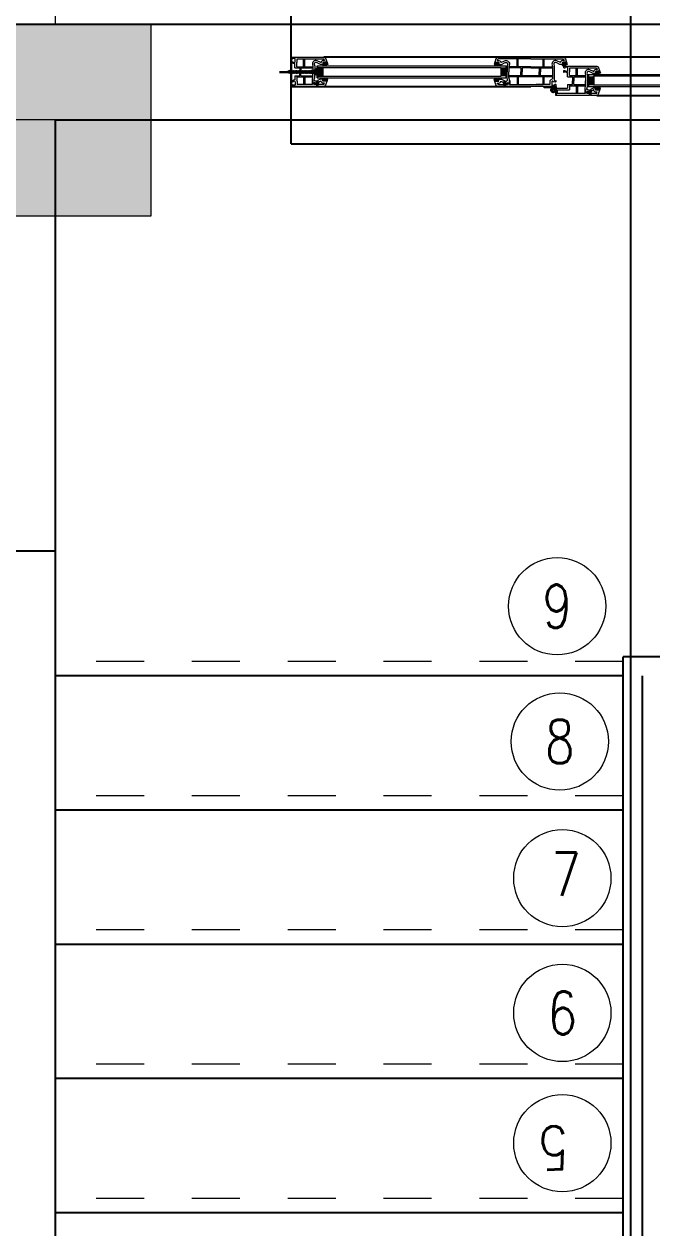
# Model space of a CAD drawing. Header units: metres. Extents: x -355 to 973, y -73 to 238.
# Drawn here: x -52.292 to -50.982, y 207.529 to 210.041 of the extents above; entities that cross this region are included whole.
import ezdxf

# ---------------------------------------------------------------- set-up
doc = ezdxf.new("R2010")
doc.units = ezdxf.units.M
doc.header["$LTSCALE"] = 3
doc.header["$MEASUREMENT"] = 0
for name, pattern in [('1', [30, 6, 6, 6, 6, 6]), ('ACAD_ISO02W100', [15, 12, -3]), ('DASHED2', [0.375, 0.25, -0.125])]:
    doc.linetypes.add(name, pattern=pattern)
for name, color, linetype in [('01B', 10, 'Continuous'), ('4', 4, 'ACAD_ISO02W100'), ('5', 2, 'Continuous')]:
    doc.layers.add(name, color=color, linetype=linetype)
for name, color, linetype, lineweight in [('05', 21, 'Continuous', 5), ('09', 120, 'Continuous', 9), ('15', 63, 'DASHED2', 15), ('alaem', 230, 'Continuous', 5)]:
    doc.layers.add(name, color=color, linetype=linetype, lineweight=lineweight)
doc.styles.add('Axe', font='romans.shx', dxfattribs={"width": 0.8, "height": 0.26})
doc.styles.get("Standard").update_dxf_attribs({"font": 'arial.ttf'})
doc.dimstyles.new('ahmad', dxfattribs={"dimtxt": 0.2, "dimasz": 0.1375, "dimexe": 0, "dimexo": 0.0625, "dimgap": 0.09, "dimtad": 0, "dimzin": 0, "dimdsep": 46, "dimtxsty": 'Standard', "dimblk": 'OBLIQUE', "dimcen": 0.09, "dimclrd": 245, "dimclrt": 61, "dimadec": 0, "dimazin": 0, "dimtfac": 1, "dimtofl": 0, "dimtmove": 0, "dimatfit": 3, "dimldrblk": 'OBLIQUE', "dimfxl": 0, "dimfxlon": 1, "dimtolj": 1, "dimtzin": 0, "dimlwd": 13, "dimarcsym": 0})

# ---------------------------------------------------------------- blocks, each defined once
blk = doc.blocks.new('tyhhy')
at = {"layer": '4', "linetype": '1'}
for p, q in [((265.8089, 183.09), (263.8089, 181.49)), ((263.8089, 181.49), (263.8089, 183.09)), ((263.8089, 183.09), (265.8089, 181.49))]:
    blk.add_line(p, q, dxfattribs=at)
for points in [[(266.0089, 183.29), (266.0089, 181.29), (263.6089, 181.29), (263.6089, 183.29)], [(265.8089, 183.09), (265.8089, 181.49), (263.8089, 181.49), (263.8089, 183.09)]]:
    blk.add_lwpolyline(points, close=True, dxfattribs=at)
blk = doc.blocks.new('fghhyh')
at = {"layer": 'alaem', "linetype": '1'}
h = blk.add_hatch(color=256, dxfattribs=at)
h.dxf.hatch_style = 1
h.paths.add_polyline_path([(280.3961, 190.2964), (280.3961, 190.6964), (279.9961, 190.6964), (279.9961, 190.2964)])
blk.add_lwpolyline([(279.9961, 190.6964), (279.9961, 190.2964), (280.3961, 190.2964), (280.3961, 190.6964)], close=True, dxfattribs=at)
blk = doc.blocks.new('_Oblique')
at = {"color": 0, "linetype": 'ByBlock', "lineweight": -2}
blk.add_line((-0.5, -0.5), (0.5, 0.5), dxfattribs=at)
blk = doc.blocks.new('*D1217')
at = {"color": 245, "lineweight": 13, "transparency": 16777216}
for p, q in [((-62.5036, 211.146), (-56.4833, 211.146)), ((-49.6265, 211.146), (-55.6468, 211.146))]:
    blk.add_line(p, q, dxfattribs=at)
at = {"layer": 'Defpoints', "color": 0, "transparency": 16777216}
for p in [(-49.6265, 211.146), (-62.5036, 210.0407), (-49.6265, 210.0407)]:
    blk.add_point(p, dxfattribs=at)
at = {"color": 245, "lineweight": 13, "transparency": 16777216, "xscale": 0.1375, "yscale": 0.1375, "zscale": 0.1375, "rotation": 180}
blk.add_blockref('_Oblique', (-62.5036, 211.146), dxfattribs=at)
at = {"color": 245, "lineweight": 13, "transparency": 16777216, "xscale": 0.1375, "yscale": 0.1375, "zscale": 0.1375}
blk.add_blockref('_Oblique', (-49.6265, 211.146), dxfattribs=at)
at = {"color": 61, "transparency": 16777216, "insert": (-56.065, 211.146), "char_height": 0.2, "attachment_point": 5}
blk.add_mtext('\\A1;12.88', dxfattribs=at)
blk = doc.blocks.new('DSSSS')
at = {"layer": '05'}
for p, q in [((152.7604, -221.3864), (152.7604, -221.3872)), ((152.7604, -221.3872), (152.7664, -221.3872)), ((152.7664, -221.3872), (152.7664, -221.3863))]:
    blk.add_line(p, q, dxfattribs=at)
blk.add_lwpolyline([(152.7664, -221.3863), (152.7646, -221.3863), (152.7646, -221.384), (152.7657, -221.384), (152.7654, -221.383), (152.7617, -221.383), (152.7617, -221.3838), (152.7623, -221.3841), (152.763, -221.3847), (152.763, -221.3859), (152.7619, -221.3864), (152.7604, -221.3864)], dxfattribs=at)
blk = doc.blocks.new('ddd')
at = {"layer": '01B'}
for points in [[(1655.8293, 1003.8705), (1655.8184, 1003.8705), (1655.8184, 1003.889), (1655.8293, 1003.889)], [(1656.2018, 1003.8705), (1656.2127, 1003.8705), (1656.2127, 1003.889), (1656.2018, 1003.889)], [(1656.3947, 1003.8518), (1656.3838, 1003.8518), (1656.3838, 1003.8703), (1656.3947, 1003.8703)]]:
    blk.add_hatch(color=143, dxfattribs=at).paths.add_polyline_path(points)
at = {"layer": '01B', "color": 32}
blk.add_line((1655.7637, 1003.7293), (1655.7637, 1004.0293), dxfattribs=at)
at = {"layer": '01B', "color": 143}
for p, q in [((1655.7637, 1003.9104), (1655.7637, 1003.8491)), ((1655.8184, 1003.8923), (1655.8184, 1003.8672)), ((1657.1951, 1003.9104), (1655.8322, 1003.9104)), ((1656.2127, 1003.8923), (1656.2127, 1003.8672)), ((1655.7802, 1003.8793), (1655.7393, 1003.8793)), ((1655.7393, 1003.8793), (1655.8247, 1003.8793)), ((1655.7608, 1003.8819), (1655.7555, 1003.8793)), ((1655.7608, 1003.8768), (1655.7555, 1003.8793)), ((1655.7608, 1003.8819), (1655.7587, 1003.8793)), ((1655.7608, 1003.8768), (1655.7587, 1003.8793)), ((1655.7621, 1003.8819), (1655.76, 1003.8793)), ((1655.7621, 1003.8768), (1655.76, 1003.8793)), ((1655.7608, 1003.8819), (1655.7616, 1003.8813)), ((1655.7608, 1003.8768), (1655.7616, 1003.8774)), ((1655.7633, 1003.8819), (1655.7612, 1003.8793)), ((1655.7633, 1003.8768), (1655.7612, 1003.8793)), ((1655.7621, 1003.8819), (1655.7628, 1003.8813)), ((1655.7621, 1003.8768), (1655.7628, 1003.8774)), ((1655.7646, 1003.8819), (1655.7624, 1003.8793)), ((1655.7646, 1003.8768), (1655.7624, 1003.8793)), ((1655.7633, 1003.8819), (1655.7641, 1003.8813)), ((1655.7633, 1003.8768), (1655.7641, 1003.8774)), ((1655.7658, 1003.8819), (1655.7637, 1003.8793)), ((1655.7658, 1003.8768), (1655.7637, 1003.8793)), ((1655.7646, 1003.8819), (1655.7653, 1003.8813)), ((1655.7646, 1003.8768), (1655.7653, 1003.8774)), ((1655.7671, 1003.8819), (1655.7649, 1003.8793)), ((1655.7671, 1003.8768), (1655.7649, 1003.8793)), ((1655.7658, 1003.8819), (1655.7666, 1003.8813)), ((1655.7658, 1003.8768), (1655.7666, 1003.8774)), ((1655.7683, 1003.8819), (1655.7662, 1003.8793)), ((1655.7683, 1003.8768), (1655.7662, 1003.8793)), ((1655.7671, 1003.8819), (1655.7678, 1003.8813)), ((1655.7671, 1003.8768), (1655.7678, 1003.8774)), ((1655.7696, 1003.8819), (1655.7674, 1003.8793)), ((1655.7696, 1003.8768), (1655.7674, 1003.8793)), ((1655.7683, 1003.8819), (1655.769, 1003.8813)), ((1655.7683, 1003.8768), (1655.769, 1003.8774)), ((1655.7708, 1003.8819), (1655.7687, 1003.8793)), ((1655.7708, 1003.8768), (1655.7687, 1003.8793)), ((1655.7696, 1003.8819), (1655.7703, 1003.8813)), ((1655.7696, 1003.8768), (1655.7703, 1003.8774)), ((1655.7721, 1003.8819), (1655.7699, 1003.8793)), ((1655.7721, 1003.8768), (1655.7699, 1003.8793)), ((1655.7708, 1003.8819), (1655.7715, 1003.8813)), ((1655.7708, 1003.8768), (1655.7715, 1003.8774)), ((1655.7733, 1003.8819), (1655.7712, 1003.8793)), ((1655.7733, 1003.8768), (1655.7712, 1003.8793)), ((1655.7721, 1003.8819), (1655.7728, 1003.8813)), ((1655.7721, 1003.8768), (1655.7728, 1003.8774)), ((1655.7745, 1003.8819), (1655.7724, 1003.8793)), ((1655.7745, 1003.8768), (1655.7724, 1003.8793)), ((1655.7733, 1003.8819), (1655.774, 1003.8813)), ((1655.7733, 1003.8768), (1655.774, 1003.8774)), ((1655.7758, 1003.8819), (1655.7737, 1003.8793)), ((1655.7758, 1003.8768), (1655.7737, 1003.8793)), ((1655.7745, 1003.8819), (1655.7753, 1003.8813)), ((1655.7745, 1003.8768), (1655.7753, 1003.8774)), ((1655.777, 1003.8819), (1655.7749, 1003.8793)), ((1655.777, 1003.8768), (1655.7749, 1003.8793)), ((1655.7758, 1003.8819), (1655.7765, 1003.8813)), ((1655.7758, 1003.8768), (1655.7765, 1003.8774)), ((1655.7783, 1003.8819), (1655.7762, 1003.8793)), ((1655.7783, 1003.8768), (1655.7762, 1003.8793)), ((1655.777, 1003.8819), (1655.7778, 1003.8813)), ((1655.777, 1003.8768), (1655.7778, 1003.8774)), ((1655.7795, 1003.8819), (1655.7774, 1003.8793)), ((1655.7795, 1003.8768), (1655.7774, 1003.8793)), ((1655.7783, 1003.8819), (1655.779, 1003.8813)), ((1655.7783, 1003.8768), (1655.779, 1003.8774)), ((1655.7808, 1003.8819), (1655.7786, 1003.8793)), ((1655.7808, 1003.8768), (1655.7786, 1003.8793)), ((1655.7795, 1003.8819), (1655.7803, 1003.8813)), ((1655.7795, 1003.8768), (1655.7803, 1003.8774)), ((1655.782, 1003.8819), (1655.7799, 1003.8793)), ((1655.782, 1003.8768), (1655.7799, 1003.8793)), ((1655.7808, 1003.8819), (1655.7815, 1003.8813)), ((1655.7808, 1003.8768), (1655.7815, 1003.8774)), ((1655.7833, 1003.8819), (1655.7811, 1003.8793)), ((1655.7833, 1003.8768), (1655.7811, 1003.8793)), ((1655.782, 1003.8819), (1655.7827, 1003.8813)), ((1655.782, 1003.8768), (1655.7827, 1003.8774)), ((1655.7845, 1003.8819), (1655.7824, 1003.8793)), ((1655.7845, 1003.8768), (1655.7824, 1003.8793)), ((1655.7833, 1003.8819), (1655.784, 1003.8813)), ((1655.7833, 1003.8768), (1655.784, 1003.8774)), ((1655.7858, 1003.8819), (1655.7836, 1003.8793)), ((1655.7858, 1003.8768), (1655.7836, 1003.8793)), ((1655.7845, 1003.8819), (1655.7852, 1003.8813)), ((1655.7845, 1003.8768), (1655.7852, 1003.8774)), ((1655.787, 1003.8819), (1655.7849, 1003.8793)), ((1655.787, 1003.8768), (1655.7849, 1003.8793)), ((1655.7858, 1003.8819), (1655.7865, 1003.8813)), ((1655.7858, 1003.8768), (1655.7865, 1003.8774)), ((1655.7882, 1003.8819), (1655.7861, 1003.8793)), ((1655.7882, 1003.8768), (1655.7861, 1003.8793)), ((1655.787, 1003.8819), (1655.7877, 1003.8813)), ((1655.787, 1003.8768), (1655.7877, 1003.8774)), ((1655.7895, 1003.8819), (1655.7874, 1003.8793)), ((1655.7895, 1003.8768), (1655.7874, 1003.8793)), ((1655.7882, 1003.8819), (1655.789, 1003.8813)), ((1655.7882, 1003.8768), (1655.789, 1003.8774)), ((1655.7907, 1003.8819), (1655.7886, 1003.8793)), ((1655.7907, 1003.8768), (1655.7886, 1003.8793)), ((1655.7895, 1003.8819), (1655.7902, 1003.8813)), ((1655.7895, 1003.8768), (1655.7902, 1003.8774)), ((1655.792, 1003.8819), (1655.7899, 1003.8793)), ((1655.792, 1003.8768), (1655.7899, 1003.8793)), ((1655.7907, 1003.8819), (1655.7915, 1003.8813)), ((1655.7907, 1003.8768), (1655.7915, 1003.8774)), ((1655.7932, 1003.8819), (1655.7911, 1003.8793)), ((1655.7932, 1003.8768), (1655.7911, 1003.8793)), ((1655.792, 1003.8819), (1655.7927, 1003.8813)), ((1655.792, 1003.8768), (1655.7927, 1003.8774)), ((1655.7945, 1003.8819), (1655.7923, 1003.8793)), ((1655.7945, 1003.8768), (1655.7923, 1003.8793)), ((1655.7932, 1003.8819), (1655.794, 1003.8813)), ((1655.7932, 1003.8768), (1655.794, 1003.8774)), ((1655.7957, 1003.8819), (1655.7936, 1003.8793)), ((1655.7957, 1003.8768), (1655.7936, 1003.8793)), ((1655.7945, 1003.8819), (1655.7952, 1003.8813)), ((1655.7945, 1003.8768), (1655.7952, 1003.8774)), ((1655.797, 1003.8819), (1655.7948, 1003.8793)), ((1655.797, 1003.8768), (1655.7948, 1003.8793)), ((1655.7957, 1003.8819), (1655.7965, 1003.8813)), ((1655.7957, 1003.8768), (1655.7965, 1003.8774)), ((1655.7982, 1003.8819), (1655.7961, 1003.8793)), ((1655.7982, 1003.8768), (1655.7961, 1003.8793)), ((1655.797, 1003.8819), (1655.7977, 1003.8813)), ((1655.797, 1003.8768), (1655.7977, 1003.8774)), ((1655.7995, 1003.8819), (1655.7973, 1003.8793)), ((1655.7995, 1003.8768), (1655.7973, 1003.8793)), ((1655.7982, 1003.8819), (1655.7989, 1003.8813)), ((1655.7982, 1003.8768), (1655.7989, 1003.8774)), ((1655.8007, 1003.8819), (1655.7986, 1003.8793)), ((1655.8007, 1003.8768), (1655.7986, 1003.8793)), ((1655.7995, 1003.8819), (1655.8002, 1003.8813)), ((1655.7995, 1003.8768), (1655.8002, 1003.8774)), ((1655.8019, 1003.8819), (1655.7998, 1003.8793)), ((1655.8019, 1003.8768), (1655.7998, 1003.8793)), ((1655.8007, 1003.8819), (1655.8014, 1003.8813)), ((1655.8007, 1003.8768), (1655.8014, 1003.8774)), ((1655.8032, 1003.8819), (1655.8011, 1003.8793)), ((1655.8032, 1003.8768), (1655.8011, 1003.8793)), ((1655.8019, 1003.8819), (1655.8027, 1003.8813)), ((1655.8019, 1003.8768), (1655.8027, 1003.8774)), ((1655.8044, 1003.8819), (1655.8023, 1003.8793)), ((1655.8044, 1003.8768), (1655.8023, 1003.8793)), ((1655.8032, 1003.8819), (1655.8039, 1003.8813)), ((1655.8032, 1003.8768), (1655.8039, 1003.8774)), ((1655.8057, 1003.8819), (1655.8036, 1003.8793)), ((1655.8057, 1003.8768), (1655.8036, 1003.8793)), ((1655.8044, 1003.8819), (1655.8052, 1003.8813)), ((1655.8044, 1003.8768), (1655.8052, 1003.8774)), ((1655.8114, 1003.8819), (1655.8057, 1003.8819)), ((1655.8057, 1003.8819), (1655.8057, 1003.8793)), ((1655.8057, 1003.8768), (1655.8057, 1003.8793)), ((1655.8114, 1003.8768), (1655.8057, 1003.8768)), ((1655.8168, 1003.8855), (1655.8114, 1003.8819)), ((1655.8168, 1003.8732), (1655.8114, 1003.8768)), ((1655.8168, 1003.8803), (1655.8147, 1003.8803)), ((1655.8147, 1003.8803), (1655.8147, 1003.8793)), ((1655.8147, 1003.8784), (1655.8147, 1003.8793)), ((1655.8168, 1003.8784), (1655.8147, 1003.8784)), ((1655.8168, 1003.8855), (1655.8168, 1003.8803)), ((1655.8168, 1003.8732), (1655.8168, 1003.8784)), ((1655.8293, 1003.889), (1655.8293, 1003.8705)), ((1656.2018, 1003.889), (1656.2018, 1003.8705)), ((1656.3838, 1003.8736), (1656.3838, 1003.8485)), ((1656.3947, 1003.8703), (1656.3947, 1003.8518)), ((1655.7637, 1003.8491), (1656.2637, 1003.8491)), ((1655.8082, 1003.8614), (1655.8082, 1003.8529)), ((1655.8119, 1003.8571), (1655.8119, 1003.8529)), ((1655.8123, 1003.8555), (1655.8122, 1003.8549)), ((1655.8174, 1003.8607), (1655.8174, 1003.8566)), ((1655.8174, 1003.8529), (1655.8174, 1003.8491)), ((1655.8189, 1003.8572), (1655.8178, 1003.8551)), ((1655.8181, 1003.8545), (1655.8189, 1003.8529)), ((1655.8189, 1003.8615), (1655.8189, 1003.8572)), ((1655.8189, 1003.8529), (1655.8189, 1003.8491)), ((1655.8209, 1003.8581), (1655.8193, 1003.8551)), ((1655.8193, 1003.8551), (1655.8204, 1003.8529)), ((1656.2065, 1003.8581), (1656.2081, 1003.8551)), ((1656.2081, 1003.8551), (1656.207, 1003.8529)), ((1656.2084, 1003.8615), (1656.2084, 1003.8572)), ((1656.2084, 1003.8572), (1656.2095, 1003.8551)), ((1656.2092, 1003.8545), (1656.2084, 1003.8529)), ((1656.2084, 1003.8529), (1656.2084, 1003.8491)), ((1656.2099, 1003.8607), (1656.2099, 1003.8566)), ((1656.2099, 1003.8529), (1656.2099, 1003.8491)), ((1656.215, 1003.8555), (1656.2152, 1003.8549)), ((1656.2154, 1003.8571), (1656.2154, 1003.8529)), ((1656.2192, 1003.8614), (1656.2192, 1003.8529)), ((1656.2921, 1003.8467), (1656.2921, 1003.8491)), ((1656.3159, 1003.8467), (1656.2921, 1003.8467)), ((1656.3159, 1003.8491), (1656.3159, 1003.8467)), ((1656.3159, 1003.8456), (1656.3159, 1003.8304)), ((1656.3774, 1003.8427), (1656.3774, 1003.8342)), ((1656.3882, 1003.8428), (1656.3882, 1003.8385)), ((1656.3185, 1003.8418), (1656.3185, 1003.8342)), ((1656.3812, 1003.8384), (1656.3812, 1003.8342)), ((1656.3816, 1003.8369), (1656.3814, 1003.8363)), ((1656.3866, 1003.842), (1656.3866, 1003.8379)), ((1656.3866, 1003.8342), (1656.3866, 1003.8304)), ((1656.3882, 1003.8385), (1656.3871, 1003.8364)), ((1656.3874, 1003.8358), (1656.3882, 1003.8342)), ((1656.3882, 1003.8342), (1656.3882, 1003.8304)), ((1656.3901, 1003.8395), (1656.3885, 1003.8364)), ((1656.3885, 1003.8364), (1656.3896, 1003.8342)), ((1656.4015, 1003.8304), (1657.1259, 1003.8304))]:
    blk.add_line(p, q, dxfattribs=at)
for radius in [0.00477, 0.00274]:
    blk.add_circle((1656.3109, 1003.8416), radius, dxfattribs=at)
at = {"layer": '05', "color": 143}
for p, q in [((1655.7637, 1003.9064), (1655.7637, 1003.9104)), ((1655.7651, 1003.9057), (1655.7637, 1003.9064)), ((1655.7637, 1003.9013), (1655.7651, 1003.9014)), ((1655.7637, 1003.8972), (1655.7637, 1003.9013)), ((1655.764, 1003.897), (1655.7637, 1003.8972)), ((1655.7646, 1003.8971), (1655.764, 1003.897)), ((1655.7647, 1003.8984), (1655.7646, 1003.8971)), ((1655.7652, 1003.8989), (1655.7647, 1003.8984)), ((1655.7656, 1003.9063), (1655.7651, 1003.9057)), ((1655.7651, 1003.9014), (1655.7689, 1003.8999)), ((1655.7689, 1003.8971), (1655.7652, 1003.8989)), ((1655.7667, 1003.9078), (1655.7656, 1003.9073)), ((1655.7656, 1003.9073), (1655.7656, 1003.9063)), ((1655.771, 1003.9078), (1655.7667, 1003.9078)), ((1655.7687, 1003.8985), (1655.7678, 1003.899)), ((1655.7678, 1003.899), (1655.7683, 1003.8988)), ((1655.7683, 1003.8988), (1655.7687, 1003.8985)), ((1655.7689, 1003.8999), (1655.7702, 1003.8991)), ((1655.7701, 1003.8971), (1655.7689, 1003.8971)), ((1655.7712, 1003.8971), (1655.7701, 1003.8971)), ((1655.7702, 1003.8991), (1655.7715, 1003.8997)), ((1655.7716, 1003.9077), (1655.771, 1003.9078)), ((1655.7715, 1003.8967), (1655.7712, 1003.8971)), ((1655.7715, 1003.8997), (1655.7722, 1003.9006)), ((1655.7715, 1003.8878), (1655.7715, 1003.8967)), ((1655.7722, 1003.9067), (1655.7716, 1003.9077)), ((1655.7722, 1003.9006), (1655.7722, 1003.9067)), ((1655.7752, 1003.8982), (1655.776, 1003.8993)), ((1655.7754, 1003.8979), (1655.7752, 1003.8982)), ((1655.7754, 1003.8904), (1655.7754, 1003.8979)), ((1655.776, 1003.8993), (1655.776, 1003.9066)), ((1655.776, 1003.9066), (1655.8311, 1003.9066)), ((1655.7896, 1003.8904), (1655.7896, 1003.9066)), ((1655.7921, 1003.8904), (1655.7921, 1003.9066)), ((1655.8082, 1003.898), (1655.8081, 1003.8954)), ((1655.8081, 1003.8954), (1655.8091, 1003.891)), ((1655.8093, 1003.8999), (1655.8082, 1003.898)), ((1655.8103, 1003.9011), (1655.8093, 1003.8999)), ((1655.8122, 1003.9024), (1655.8103, 1003.9011)), ((1655.814, 1003.903), (1655.8122, 1003.9024)), ((1655.816, 1003.9031), (1655.814, 1003.903)), ((1655.818, 1003.9027), (1655.816, 1003.9031)), ((1655.8257, 1003.899), (1655.818, 1003.9027)), ((1655.8261, 1003.899), (1655.8257, 1003.899)), ((1655.8282, 1003.9026), (1655.8261, 1003.9005)), ((1655.8261, 1003.9005), (1655.8261, 1003.899)), ((1655.8301, 1003.9033), (1655.8282, 1003.9026)), ((1655.8334, 1003.9033), (1655.8301, 1003.9033)), ((1655.8311, 1003.9066), (1655.8323, 1003.9058)), ((1655.8323, 1003.9058), (1655.8328, 1003.9052)), ((1655.8328, 1003.9052), (1655.8334, 1003.9033)), ((1656.1945, 1003.9052), (1656.1939, 1003.9033)), ((1656.1939, 1003.9033), (1656.1973, 1003.9033)), ((1656.195, 1003.9058), (1656.1945, 1003.9052)), ((1656.1962, 1003.9066), (1656.195, 1003.9058)), ((1656.2637, 1003.9066), (1656.1962, 1003.9066)), ((1656.1973, 1003.9033), (1656.1992, 1003.9026)), ((1656.1992, 1003.9026), (1656.2012, 1003.9005)), ((1656.2012, 1003.9005), (1656.2012, 1003.899)), ((1656.2012, 1003.899), (1656.2017, 1003.899)), ((1656.2017, 1003.899), (1656.2093, 1003.9027)), ((1656.2093, 1003.9027), (1656.2113, 1003.9031)), ((1656.2113, 1003.9031), (1656.2133, 1003.903)), ((1656.2133, 1003.903), (1656.2152, 1003.9024)), ((1656.2152, 1003.9024), (1656.217, 1003.9011)), ((1656.217, 1003.9011), (1656.218, 1003.8999)), ((1656.218, 1003.8999), (1656.2192, 1003.898)), ((1656.2192, 1003.8954), (1656.2182, 1003.891)), ((1656.2192, 1003.898), (1656.2192, 1003.8954)), ((1656.2352, 1003.8904), (1656.2352, 1003.9066)), ((1656.2377, 1003.8904), (1656.2377, 1003.9066)), ((1656.2637, 1003.9104), (1656.3322, 1003.9104)), ((1656.2637, 1003.9066), (1656.3311, 1003.9066)), ((1656.2896, 1003.8904), (1656.2896, 1003.9066)), ((1656.2921, 1003.8904), (1656.2921, 1003.9066)), ((1656.3082, 1003.898), (1656.3081, 1003.8954)), ((1656.3081, 1003.8954), (1656.3091, 1003.891)), ((1656.3093, 1003.8999), (1656.3082, 1003.898)), ((1656.3103, 1003.9011), (1656.3093, 1003.8999)), ((1656.3122, 1003.9024), (1656.3103, 1003.9011)), ((1656.3124, 1003.8976), (1656.3119, 1003.8969)), ((1656.3119, 1003.8969), (1656.3119, 1003.8958)), ((1656.3119, 1003.8958), (1656.3129, 1003.8914)), ((1656.314, 1003.903), (1656.3122, 1003.9024)), ((1656.313, 1003.8983), (1656.3124, 1003.8976)), ((1656.3138, 1003.8989), (1656.313, 1003.8983)), ((1656.3147, 1003.8992), (1656.3138, 1003.8989)), ((1656.316, 1003.9031), (1656.314, 1003.903)), ((1656.3157, 1003.8993), (1656.3147, 1003.8992)), ((1656.3168, 1003.899), (1656.3157, 1003.8993)), ((1656.318, 1003.9027), (1656.316, 1003.9031)), ((1656.3248, 1003.8951), (1656.3168, 1003.899)), ((1656.3257, 1003.899), (1656.318, 1003.9027)), ((1656.3312, 1003.8951), (1656.3248, 1003.8951)), ((1656.3261, 1003.899), (1656.3257, 1003.899)), ((1656.3282, 1003.9026), (1656.3261, 1003.9005)), ((1656.3261, 1003.9005), (1656.3261, 1003.899)), ((1656.3301, 1003.9033), (1656.3282, 1003.9026)), ((1656.3296, 1003.8939), (1656.3296, 1003.8929)), ((1656.3296, 1003.8929), (1656.3373, 1003.8929)), ((1656.3303, 1003.8993), (1656.3299, 1003.8989)), ((1656.3299, 1003.8989), (1656.3299, 1003.8964)), ((1656.3299, 1003.8964), (1656.3313, 1003.8958)), ((1656.3334, 1003.9033), (1656.3301, 1003.9033)), ((1656.3308, 1003.8995), (1656.3303, 1003.8993)), ((1656.3365, 1003.8995), (1656.3308, 1003.8995)), ((1656.3311, 1003.9066), (1656.3323, 1003.9058)), ((1656.3316, 1003.8953), (1656.3312, 1003.8951)), ((1656.3313, 1003.8958), (1656.3316, 1003.8955)), ((1656.3316, 1003.8955), (1656.3316, 1003.8953)), ((1656.3322, 1003.9104), (1656.3349, 1003.9087)), ((1656.3323, 1003.9058), (1656.3328, 1003.9052)), ((1656.3328, 1003.9052), (1656.3334, 1003.9033)), ((1656.3349, 1003.9087), (1656.3362, 1003.907)), ((1656.3362, 1003.907), (1656.3401, 1003.8953)), ((1656.3362, 1003.8953), (1656.3362, 1003.8957)), ((1656.3362, 1003.8957), (1656.3369, 1003.8957)), ((1656.3401, 1003.8953), (1656.3362, 1003.8953)), ((1656.3369, 1003.8993), (1656.3365, 1003.8995)), ((1656.3372, 1003.8989), (1656.3369, 1003.8993)), ((1656.3369, 1003.8957), (1656.3375, 1003.8958)), ((1656.3378, 1003.8966), (1656.3372, 1003.8989)), ((1656.3373, 1003.8929), (1656.3373, 1003.894)), ((1656.3375, 1003.8958), (1656.3377, 1003.8962)), ((1656.3377, 1003.8962), (1656.3378, 1003.8966)), ((1655.7715, 1003.8878), (1655.7817, 1003.8878)), ((1655.7715, 1003.8716), (1655.7817, 1003.8716)), ((1655.7715, 1003.8716), (1655.7715, 1003.8628)), ((1655.7754, 1003.8904), (1655.8091, 1003.8904)), ((1655.7754, 1003.8691), (1655.8091, 1003.8691)), ((1655.7754, 1003.8691), (1655.7754, 1003.8615)), ((1655.7817, 1003.8878), (1655.7817, 1003.8797)), ((1655.7817, 1003.8716), (1655.7817, 1003.8797)), ((1655.7842, 1003.8878), (1655.8091, 1003.8878)), ((1655.7842, 1003.8878), (1655.7842, 1003.8797)), ((1655.7842, 1003.8716), (1655.7842, 1003.8797)), ((1655.7842, 1003.8716), (1655.8091, 1003.8716)), ((1655.7896, 1003.8691), (1655.7896, 1003.8529)), ((1655.7921, 1003.8691), (1655.7921, 1003.8529)), ((1655.8081, 1003.864), (1655.8091, 1003.8685)), ((1655.8091, 1003.891), (1655.8091, 1003.8841)), ((1655.8091, 1003.8841), (1655.8091, 1003.8797)), ((1655.8091, 1003.8754), (1655.8091, 1003.8797)), ((1655.8091, 1003.8685), (1655.8091, 1003.8754)), ((1655.8119, 1003.8636), (1655.8129, 1003.868)), ((1655.8129, 1003.8754), (1655.8129, 1003.8797)), ((1655.8129, 1003.868), (1655.8129, 1003.8754)), ((1656.2144, 1003.8754), (1656.2144, 1003.8797)), ((1656.2144, 1003.868), (1656.2144, 1003.8754)), ((1656.2154, 1003.8636), (1656.2144, 1003.868)), ((1656.2182, 1003.891), (1656.2182, 1003.8841)), ((1656.2637, 1003.8904), (1656.2182, 1003.8904)), ((1656.2431, 1003.8878), (1656.2182, 1003.8878)), ((1656.2182, 1003.8841), (1656.2182, 1003.8797)), ((1656.2182, 1003.8754), (1656.2182, 1003.8797)), ((1656.2182, 1003.8685), (1656.2182, 1003.8754)), ((1656.2431, 1003.8716), (1656.2182, 1003.8716)), ((1656.3091, 1003.8691), (1656.2182, 1003.8691)), ((1656.2192, 1003.864), (1656.2182, 1003.8685)), ((1656.2352, 1003.8691), (1656.2352, 1003.8529)), ((1656.2377, 1003.8691), (1656.2377, 1003.8529)), ((1656.2431, 1003.8878), (1656.2431, 1003.8797)), ((1656.2431, 1003.8716), (1656.2431, 1003.8797)), ((1656.2637, 1003.8878), (1656.2457, 1003.8878)), ((1656.2457, 1003.8878), (1656.2457, 1003.8797)), ((1656.2457, 1003.8716), (1656.2457, 1003.8797)), ((1656.3091, 1003.8716), (1656.2457, 1003.8716)), ((1656.2637, 1003.8904), (1656.3091, 1003.8904)), ((1656.2637, 1003.8878), (1656.3091, 1003.8878)), ((1656.2817, 1003.8878), (1656.2817, 1003.8797)), ((1656.2817, 1003.8716), (1656.2817, 1003.8797)), ((1656.2842, 1003.8878), (1656.2842, 1003.8797)), ((1656.2842, 1003.8716), (1656.2842, 1003.8797)), ((1656.2896, 1003.8529), (1656.2896, 1003.8691)), ((1656.2921, 1003.8529), (1656.2921, 1003.8691)), ((1656.3091, 1003.891), (1656.3091, 1003.8833)), ((1656.3091, 1003.8833), (1656.3091, 1003.865)), ((1656.3129, 1003.8914), (1656.3129, 1003.8833)), ((1656.3129, 1003.8833), (1656.3129, 1003.8632)), ((1656.3408, 1003.8691), (1656.3509, 1003.8691)), ((1656.3446, 1003.8717), (1656.3783, 1003.8717)), ((1656.3509, 1003.8691), (1656.3509, 1003.861)), ((1656.3534, 1003.8691), (1656.3783, 1003.8691)), ((1656.3534, 1003.8691), (1656.3534, 1003.861)), ((1656.3588, 1003.8717), (1656.3588, 1003.8879)), ((1656.3614, 1003.8717), (1656.3614, 1003.8879)), ((1655.764, 1003.8625), (1655.7637, 1003.8623)), ((1655.7637, 1003.8623), (1655.7637, 1003.8581)), ((1655.7637, 1003.8581), (1655.7651, 1003.858)), ((1655.7651, 1003.8537), (1655.7637, 1003.8531)), ((1655.7637, 1003.8531), (1655.7637, 1003.8491)), ((1655.8174, 1003.8491), (1655.7637, 1003.8491)), ((1655.7646, 1003.8623), (1655.764, 1003.8625)), ((1655.7647, 1003.8611), (1655.7646, 1003.8623)), ((1655.7652, 1003.8606), (1655.7647, 1003.8611)), ((1655.7651, 1003.858), (1655.7689, 1003.8595)), ((1655.7656, 1003.8532), (1655.7651, 1003.8537)), ((1655.7689, 1003.8624), (1655.7652, 1003.8606)), ((1655.7656, 1003.8521), (1655.7656, 1003.8532)), ((1655.7667, 1003.8516), (1655.7656, 1003.8521)), ((1655.771, 1003.8516), (1655.7667, 1003.8516)), ((1655.7687, 1003.8609), (1655.7678, 1003.8604)), ((1655.7678, 1003.8604), (1655.7683, 1003.8606)), ((1655.7683, 1003.8606), (1655.7687, 1003.8609)), ((1655.7701, 1003.8623), (1655.7689, 1003.8624)), ((1655.7689, 1003.8595), (1655.7702, 1003.8603)), ((1655.7712, 1003.8623), (1655.7701, 1003.8623)), ((1655.7702, 1003.8603), (1655.7715, 1003.8597)), ((1655.7716, 1003.8517), (1655.771, 1003.8516)), ((1655.7715, 1003.8628), (1655.7712, 1003.8623)), ((1655.7715, 1003.8597), (1655.7722, 1003.8589)), ((1655.7722, 1003.8528), (1655.7716, 1003.8517)), ((1655.7722, 1003.8589), (1655.7722, 1003.8528)), ((1655.7754, 1003.8615), (1655.7752, 1003.8613)), ((1655.7752, 1003.8613), (1655.776, 1003.8601)), ((1655.776, 1003.8601), (1655.776, 1003.8529)), ((1655.8082, 1003.8529), (1655.776, 1003.8529)), ((1655.8082, 1003.8614), (1655.8081, 1003.864)), ((1655.8119, 1003.8626), (1655.8119, 1003.8636)), ((1655.8124, 1003.8618), (1655.8119, 1003.8626)), ((1655.814, 1003.8565), (1655.8119, 1003.8571)), ((1655.8174, 1003.8529), (1655.8119, 1003.8529)), ((1655.8143, 1003.8543), (1655.8122, 1003.8549)), ((1655.8144, 1003.8549), (1655.8123, 1003.8555)), ((1655.813, 1003.8611), (1655.8124, 1003.8618)), ((1655.8138, 1003.8605), (1655.813, 1003.8611)), ((1655.8147, 1003.8603), (1655.8138, 1003.8605)), ((1655.816, 1003.8563), (1655.814, 1003.8565)), ((1655.8165, 1003.8541), (1655.8143, 1003.8543)), ((1655.8164, 1003.8547), (1655.8144, 1003.8549)), ((1655.8157, 1003.8602), (1655.8147, 1003.8603)), ((1655.8168, 1003.8604), (1655.8157, 1003.8602)), ((1655.8174, 1003.8566), (1655.816, 1003.8563)), ((1655.8178, 1003.8551), (1655.8164, 1003.8547)), ((1655.8181, 1003.8545), (1655.8165, 1003.8541)), ((1655.8174, 1003.8607), (1655.8168, 1003.8604)), ((1655.8248, 1003.8643), (1655.8189, 1003.8615)), ((1655.8322, 1003.8491), (1655.8189, 1003.8491)), ((1655.8311, 1003.8529), (1655.8204, 1003.8529)), ((1655.8257, 1003.8605), (1655.8209, 1003.8581)), ((1655.8312, 1003.8643), (1655.8248, 1003.8643)), ((1655.8261, 1003.8605), (1655.8257, 1003.8605)), ((1655.8261, 1003.859), (1655.8261, 1003.8605)), ((1655.8282, 1003.8568), (1655.8261, 1003.859)), ((1655.8301, 1003.8561), (1655.8282, 1003.8568)), ((1655.8296, 1003.8656), (1655.8296, 1003.8665)), ((1655.8296, 1003.8665), (1655.8373, 1003.8665)), ((1655.8299, 1003.863), (1655.8313, 1003.8637)), ((1655.8299, 1003.8605), (1655.8299, 1003.863)), ((1655.8303, 1003.8601), (1655.8299, 1003.8605)), ((1655.8334, 1003.8561), (1655.8301, 1003.8561)), ((1655.8308, 1003.8599), (1655.8303, 1003.8601)), ((1655.8365, 1003.8599), (1655.8308, 1003.8599)), ((1655.8311, 1003.8529), (1655.8323, 1003.8536)), ((1655.8316, 1003.8641), (1655.8312, 1003.8643)), ((1655.8313, 1003.8637), (1655.8316, 1003.8639)), ((1655.8316, 1003.8639), (1655.8316, 1003.8641)), ((1655.8322, 1003.8491), (1655.8349, 1003.8507)), ((1655.8323, 1003.8536), (1655.8328, 1003.8543)), ((1655.8328, 1003.8543), (1655.8334, 1003.8561)), ((1655.8349, 1003.8507), (1655.8362, 1003.8524)), ((1655.8362, 1003.8524), (1655.8401, 1003.8641)), ((1655.8401, 1003.8641), (1655.8362, 1003.8641)), ((1655.8362, 1003.8641), (1655.8362, 1003.8638)), ((1655.8362, 1003.8638), (1655.8369, 1003.8638)), ((1655.8369, 1003.8602), (1655.8365, 1003.8599)), ((1655.8369, 1003.8638), (1655.8375, 1003.8637)), ((1655.8372, 1003.8605), (1655.8369, 1003.8602)), ((1655.8378, 1003.8628), (1655.8372, 1003.8605)), ((1655.8373, 1003.8665), (1655.8373, 1003.8654)), ((1655.8375, 1003.8637), (1655.8377, 1003.8632)), ((1655.8377, 1003.8632), (1655.8378, 1003.8628)), ((1656.1911, 1003.8524), (1656.1872, 1003.8641)), ((1656.1872, 1003.8641), (1656.1911, 1003.8641)), ((1656.1896, 1003.8632), (1656.1895, 1003.8628)), ((1656.1895, 1003.8628), (1656.1902, 1003.8605)), ((1656.1899, 1003.8637), (1656.1896, 1003.8632)), ((1656.1904, 1003.8638), (1656.1899, 1003.8637)), ((1656.1977, 1003.8665), (1656.19, 1003.8665)), ((1656.19, 1003.8665), (1656.19, 1003.8654)), ((1656.1902, 1003.8605), (1656.1905, 1003.8602)), ((1656.1911, 1003.8638), (1656.1904, 1003.8638)), ((1656.1905, 1003.8602), (1656.1908, 1003.8599)), ((1656.1908, 1003.8599), (1656.1965, 1003.8599)), ((1656.1911, 1003.8641), (1656.1911, 1003.8638)), ((1656.1924, 1003.8507), (1656.1911, 1003.8524)), ((1656.1951, 1003.8491), (1656.1924, 1003.8507)), ((1656.1945, 1003.8543), (1656.1939, 1003.8561)), ((1656.1939, 1003.8561), (1656.1973, 1003.8561)), ((1656.195, 1003.8536), (1656.1945, 1003.8543)), ((1656.1962, 1003.8529), (1656.195, 1003.8536)), ((1656.1951, 1003.8491), (1656.2084, 1003.8491)), ((1656.1957, 1003.8641), (1656.1961, 1003.8643)), ((1656.1957, 1003.8639), (1656.1957, 1003.8641)), ((1656.196, 1003.8637), (1656.1957, 1003.8639)), ((1656.1974, 1003.863), (1656.196, 1003.8637)), ((1656.1961, 1003.8643), (1656.2025, 1003.8643)), ((1656.1962, 1003.8529), (1656.207, 1003.8529)), ((1656.1965, 1003.8599), (1656.197, 1003.8601)), ((1656.197, 1003.8601), (1656.1974, 1003.8605)), ((1656.1973, 1003.8561), (1656.1992, 1003.8568)), ((1656.1974, 1003.8605), (1656.1974, 1003.863)), ((1656.1977, 1003.8656), (1656.1977, 1003.8665)), ((1656.1992, 1003.8568), (1656.2012, 1003.859)), ((1656.2012, 1003.859), (1656.2012, 1003.8605)), ((1656.2012, 1003.8605), (1656.2017, 1003.8605)), ((1656.2017, 1003.8605), (1656.2065, 1003.8581)), ((1656.2025, 1003.8643), (1656.2084, 1003.8615)), ((1656.2092, 1003.8545), (1656.2109, 1003.8541)), ((1656.2095, 1003.8551), (1656.2109, 1003.8547)), ((1656.2099, 1003.8607), (1656.2106, 1003.8604)), ((1656.2099, 1003.8566), (1656.2113, 1003.8563)), ((1656.2099, 1003.8529), (1656.2154, 1003.8529)), ((1656.2099, 1003.8491), (1656.2637, 1003.8491)), ((1656.2106, 1003.8604), (1656.2116, 1003.8602)), ((1656.2109, 1003.8547), (1656.2129, 1003.8549)), ((1656.2109, 1003.8541), (1656.213, 1003.8543)), ((1656.2113, 1003.8563), (1656.2133, 1003.8565)), ((1656.2116, 1003.8602), (1656.2126, 1003.8603)), ((1656.2126, 1003.8603), (1656.2135, 1003.8605)), ((1656.2129, 1003.8549), (1656.215, 1003.8555)), ((1656.213, 1003.8543), (1656.2152, 1003.8549)), ((1656.2133, 1003.8565), (1656.2154, 1003.8571)), ((1656.2135, 1003.8605), (1656.2143, 1003.8611)), ((1656.2143, 1003.8611), (1656.2149, 1003.8618)), ((1656.2149, 1003.8618), (1656.2154, 1003.8626)), ((1656.2154, 1003.8626), (1656.2154, 1003.8636)), ((1656.2192, 1003.8614), (1656.2192, 1003.864)), ((1656.2192, 1003.8529), (1656.2896, 1003.8529)), ((1656.3159, 1003.8491), (1656.2637, 1003.8491)), ((1656.3038, 1003.8529), (1656.2754, 1003.8529)), ((1656.3064, 1003.8635), (1656.3038, 1003.8611)), ((1656.3038, 1003.8611), (1656.3038, 1003.8529)), ((1656.3087, 1003.8641), (1656.3064, 1003.8635)), ((1656.3083, 1003.86), (1656.3076, 1003.8594)), ((1656.3076, 1003.8594), (1656.3076, 1003.8528)), ((1656.3076, 1003.8528), (1656.3079, 1003.8522)), ((1656.3079, 1003.8522), (1656.3083, 1003.8519)), ((1656.3092, 1003.8603), (1656.3083, 1003.86)), ((1656.3083, 1003.8519), (1656.3138, 1003.8519)), ((1656.3091, 1003.8641), (1656.3087, 1003.8641)), ((1656.3102, 1003.8603), (1656.3092, 1003.8603)), ((1656.3114, 1003.859), (1656.3102, 1003.8603)), ((1656.3154, 1003.8583), (1656.3114, 1003.859)), ((1656.3129, 1003.8623), (1656.3132, 1003.8616)), ((1656.3132, 1003.8616), (1656.3139, 1003.8611)), ((1656.3138, 1003.8519), (1656.3142, 1003.8521)), ((1656.3139, 1003.8611), (1656.3146, 1003.8606)), ((1656.3142, 1003.8521), (1656.3144, 1003.8526)), ((1656.3144, 1003.8533), (1656.3147, 1003.8536)), ((1656.3144, 1003.8526), (1656.3144, 1003.8533)), ((1656.3146, 1003.8606), (1656.3154, 1003.8612)), ((1656.3147, 1003.8536), (1656.3157, 1003.8536)), ((1656.3154, 1003.8612), (1656.316, 1003.8616)), ((1656.316, 1003.8587), (1656.3154, 1003.8583)), ((1656.3157, 1003.8536), (1656.3159, 1003.8532)), ((1656.3159, 1003.8532), (1656.3159, 1003.8491)), ((1656.3159, 1003.8456), (1656.3408, 1003.8456)), ((1656.316, 1003.8616), (1656.316, 1003.8587)), ((1656.3408, 1003.8529), (1656.3408, 1003.8456)), ((1656.3408, 1003.8529), (1656.3509, 1003.8529)), ((1656.3446, 1003.8504), (1656.3446, 1003.8418)), ((1656.3446, 1003.8504), (1656.3783, 1003.8504)), ((1656.3509, 1003.8529), (1656.3509, 1003.861)), ((1656.3534, 1003.8529), (1656.3534, 1003.861)), ((1656.3534, 1003.8529), (1656.3783, 1003.8529)), ((1656.3588, 1003.8504), (1656.3588, 1003.8342)), ((1656.3614, 1003.8504), (1656.3614, 1003.8342)), ((1656.3773, 1003.8453), (1656.3783, 1003.8498)), ((1656.3774, 1003.8427), (1656.3773, 1003.8453)), ((1656.3783, 1003.8567), (1656.3783, 1003.861)), ((1656.3783, 1003.8498), (1656.3783, 1003.8567)), ((1656.3811, 1003.845), (1656.3821, 1003.8494)), ((1656.3812, 1003.8439), (1656.3811, 1003.845)), ((1656.3817, 1003.8431), (1656.3812, 1003.8439)), ((1656.3822, 1003.8424), (1656.3817, 1003.8431)), ((1656.3821, 1003.8567), (1656.3821, 1003.861)), ((1656.3821, 1003.8494), (1656.3821, 1003.8567)), ((1656.3831, 1003.8418), (1656.3822, 1003.8424)), ((1656.394, 1003.8456), (1656.3882, 1003.8428)), ((1656.4005, 1003.8456), (1656.394, 1003.8456)), ((1656.3989, 1003.8469), (1656.3989, 1003.8479)), ((1656.3989, 1003.8479), (1656.4065, 1003.8479)), ((1656.3992, 1003.8444), (1656.4005, 1003.845)), ((1656.3992, 1003.8418), (1656.3992, 1003.8444)), ((1656.4009, 1003.8454), (1656.4005, 1003.8456)), ((1656.4005, 1003.845), (1656.4009, 1003.8452)), ((1656.4009, 1003.8452), (1656.4009, 1003.8454)), ((1656.4093, 1003.8455), (1656.4054, 1003.8455)), ((1656.4054, 1003.8455), (1656.4054, 1003.8451)), ((1656.4054, 1003.8451), (1656.4061, 1003.8451)), ((1656.4055, 1003.8338), (1656.4093, 1003.8455)), ((1656.4061, 1003.8451), (1656.4067, 1003.845)), ((1656.407, 1003.8441), (1656.4064, 1003.8419)), ((1656.4065, 1003.8479), (1656.4065, 1003.8467)), ((1656.4067, 1003.845), (1656.4069, 1003.8445)), ((1656.4069, 1003.8445), (1656.407, 1003.8441)), ((1656.3866, 1003.8304), (1656.3159, 1003.8304)), ((1656.3185, 1003.8418), (1656.3446, 1003.8418)), ((1656.3774, 1003.8342), (1656.3185, 1003.8342)), ((1656.3832, 1003.8378), (1656.3812, 1003.8384)), ((1656.3866, 1003.8342), (1656.3812, 1003.8342)), ((1656.3835, 1003.8356), (1656.3814, 1003.8363)), ((1656.3836, 1003.8362), (1656.3816, 1003.8369)), ((1656.3839, 1003.8416), (1656.3831, 1003.8418)), ((1656.3852, 1003.8376), (1656.3832, 1003.8378)), ((1656.3857, 1003.8354), (1656.3835, 1003.8356)), ((1656.3856, 1003.8361), (1656.3836, 1003.8362)), ((1656.385, 1003.8415), (1656.3839, 1003.8416)), ((1656.386, 1003.8417), (1656.385, 1003.8415)), ((1656.3866, 1003.8379), (1656.3852, 1003.8376)), ((1656.3871, 1003.8364), (1656.3856, 1003.8361)), ((1656.3874, 1003.8358), (1656.3857, 1003.8354)), ((1656.3866, 1003.842), (1656.386, 1003.8417)), ((1656.4015, 1003.8304), (1656.3882, 1003.8304)), ((1656.4004, 1003.8342), (1656.3896, 1003.8342)), ((1656.3949, 1003.8418), (1656.3901, 1003.8395)), ((1656.3953, 1003.8418), (1656.3949, 1003.8418)), ((1656.3953, 1003.8403), (1656.3953, 1003.8418)), ((1656.3974, 1003.8382), (1656.3953, 1003.8403)), ((1656.3993, 1003.8374), (1656.3974, 1003.8382)), ((1656.3996, 1003.8414), (1656.3992, 1003.8418)), ((1656.4026, 1003.8374), (1656.3993, 1003.8374)), ((1656.4, 1003.8412), (1656.3996, 1003.8414)), ((1656.4057, 1003.8412), (1656.4, 1003.8412)), ((1656.4004, 1003.8342), (1656.4016, 1003.835)), ((1656.4015, 1003.8304), (1656.4042, 1003.8321)), ((1656.4016, 1003.835), (1656.402, 1003.8356)), ((1656.402, 1003.8356), (1656.4026, 1003.8374)), ((1656.4042, 1003.8321), (1656.4055, 1003.8338)), ((1656.4061, 1003.8415), (1656.4057, 1003.8412)), ((1656.4064, 1003.8419), (1656.4061, 1003.8415))]:
    blk.add_line(p, q, dxfattribs=at)
at = {"layer": '05', "color": 107}
for p, q in [((1655.8184, 1003.8923), (1656.2127, 1003.8923)), ((1655.8184, 1003.889), (1656.2018, 1003.889)), ((1655.8184, 1003.8705), (1656.2018, 1003.8705)), ((1657.1435, 1003.8736), (1656.3838, 1003.8736)), ((1657.1326, 1003.8703), (1656.3947, 1003.8703)), ((1655.8184, 1003.8672), (1656.2127, 1003.8672)), ((1657.1435, 1003.8485), (1656.3838, 1003.8485)), ((1657.1326, 1003.8518), (1656.3947, 1003.8518))]:
    blk.add_line(p, q, dxfattribs=at)
at = {"layer": '05', "color": 143}
for points in [[(1655.7637, 1003.9104), (1655.8322, 1003.9104), (1655.8349, 1003.9087), (1655.8362, 1003.907), (1655.8401, 1003.8953), (1655.8362, 1003.8953), (1655.8362, 1003.8957), (1655.8369, 1003.8957), (1655.8375, 1003.8958), (1655.8377, 1003.8962), (1655.8378, 1003.8966), (1655.8372, 1003.8989), (1655.8369, 1003.8993), (1655.8365, 1003.8995), (1655.8308, 1003.8995), (1655.8303, 1003.8993), (1655.8299, 1003.8989), (1655.8299, 1003.8964), (1655.8313, 1003.8958), (1655.8316, 1003.8955), (1655.8316, 1003.8953), (1655.8312, 1003.8951), (1655.8248, 1003.8951), (1655.8168, 1003.899), (1655.8157, 1003.8993), (1655.8147, 1003.8992), (1655.8138, 1003.8989), (1655.813, 1003.8983), (1655.8124, 1003.8976), (1655.8119, 1003.8969), (1655.8119, 1003.8958), (1655.8129, 1003.8914), (1655.8129, 1003.8841), (1655.8129, 1003.8797)], [(1656.2637, 1003.9104), (1656.1951, 1003.9104), (1656.1924, 1003.9087), (1656.1911, 1003.907), (1656.1872, 1003.8953), (1656.1911, 1003.8953), (1656.1911, 1003.8957), (1656.1904, 1003.8957), (1656.1899, 1003.8958), (1656.1896, 1003.8962), (1656.1895, 1003.8966), (1656.1902, 1003.8989), (1656.1905, 1003.8993), (1656.1908, 1003.8995), (1656.1965, 1003.8995), (1656.197, 1003.8993), (1656.1974, 1003.8989), (1656.1974, 1003.8964), (1656.196, 1003.8958), (1656.1957, 1003.8955), (1656.1957, 1003.8953), (1656.1961, 1003.8951), (1656.2025, 1003.8951), (1656.2106, 1003.899), (1656.2116, 1003.8993), (1656.2126, 1003.8992), (1656.2135, 1003.8989), (1656.2143, 1003.8983), (1656.2149, 1003.8976), (1656.2154, 1003.8969), (1656.2154, 1003.8958), (1656.2144, 1003.8914), (1656.2144, 1003.8841), (1656.2144, 1003.8797)], [(1656.3373, 1003.894), (1656.3349, 1003.894), (1656.3349, 1003.8969), (1656.3364, 1003.8969), (1656.336, 1003.8982), (1656.3312, 1003.8982), (1656.3312, 1003.8972), (1656.332, 1003.8969), (1656.3329, 1003.8961), (1656.3329, 1003.8945), (1656.3315, 1003.8939), (1656.3296, 1003.8939)], [(1656.3329, 1003.8917), (1656.4015, 1003.8917), (1656.4042, 1003.89), (1656.4055, 1003.8883), (1656.4093, 1003.8766), (1656.4054, 1003.8766), (1656.4054, 1003.877), (1656.4061, 1003.877), (1656.4067, 1003.8771), (1656.4069, 1003.8775), (1656.407, 1003.878), (1656.4064, 1003.8802), (1656.4061, 1003.8806), (1656.4057, 1003.8808), (1656.4, 1003.8808), (1656.3996, 1003.8807), (1656.3992, 1003.8803), (1656.3992, 1003.8777), (1656.4005, 1003.8771), (1656.4009, 1003.8768), (1656.4009, 1003.8766), (1656.4005, 1003.8765), (1656.394, 1003.8765), (1656.386, 1003.8804), (1656.385, 1003.8806), (1656.3839, 1003.8805), (1656.3831, 1003.8802), (1656.3822, 1003.8796), (1656.3817, 1003.879), (1656.3812, 1003.8782), (1656.3811, 1003.8771), (1656.3821, 1003.8727), (1656.3821, 1003.8654), (1656.3821, 1003.861)], [(1656.3408, 1003.8691), (1656.3408, 1003.878), (1656.3404, 1003.8784), (1656.3393, 1003.8784), (1656.3381, 1003.8784), (1656.3344, 1003.8802), (1656.3339, 1003.8797), (1656.3338, 1003.8785), (1656.3333, 1003.8783), (1656.3329, 1003.8785), (1656.3329, 1003.8826), (1656.3343, 1003.8828), (1656.3381, 1003.8813), (1656.3394, 1003.8805), (1656.3408, 1003.881), (1656.3414, 1003.8819), (1656.3414, 1003.888), (1656.3409, 1003.889), (1656.3403, 1003.8891), (1656.336, 1003.8891), (1656.3348, 1003.8887), (1656.3348, 1003.8876), (1656.3343, 1003.8871), (1656.3329, 1003.8877), (1656.3329, 1003.8917)], [(1656.3446, 1003.8717), (1656.3446, 1003.8792), (1656.3444, 1003.8795), (1656.3452, 1003.8806), (1656.3452, 1003.8879), (1656.4004, 1003.8879), (1656.4016, 1003.8871), (1656.402, 1003.8865), (1656.4026, 1003.8847), (1656.3993, 1003.8847), (1656.3974, 1003.8839), (1656.3953, 1003.8818), (1656.3953, 1003.8803), (1656.3949, 1003.8803), (1656.3873, 1003.884), (1656.3852, 1003.8845), (1656.3832, 1003.8843), (1656.3814, 1003.8837), (1656.3795, 1003.8825), (1656.3785, 1003.8812), (1656.3774, 1003.8794), (1656.3773, 1003.8768), (1656.3783, 1003.8723), (1656.3783, 1003.8654), (1656.3783, 1003.861)], [(1655.8373, 1003.8654), (1655.8349, 1003.8654), (1655.8349, 1003.8625), (1655.8364, 1003.8625), (1655.836, 1003.8612), (1655.8312, 1003.8612), (1655.8312, 1003.8622), (1655.832, 1003.8626), (1655.8329, 1003.8633), (1655.8329, 1003.8649), (1655.8315, 1003.8656), (1655.8296, 1003.8656)], [(1656.19, 1003.8654), (1656.1924, 1003.8654), (1656.1924, 1003.8625), (1656.1909, 1003.8625), (1656.1913, 1003.8612), (1656.1961, 1003.8612), (1656.1961, 1003.8622), (1656.1953, 1003.8626), (1656.1944, 1003.8633), (1656.1944, 1003.8649), (1656.1958, 1003.8656), (1656.1977, 1003.8656)], [(1656.4065, 1003.8467), (1656.4041, 1003.8467), (1656.4041, 1003.8438), (1656.4056, 1003.8438), (1656.4053, 1003.8425), (1656.4004, 1003.8425), (1656.4004, 1003.8435), (1656.4012, 1003.8439), (1656.4021, 1003.8446), (1656.4021, 1003.8462), (1656.4008, 1003.8469), (1656.3989, 1003.8469)]]:
    blk.add_lwpolyline(points, dxfattribs=at)
blk.add_lwpolyline([(1656.3376, 1003.8801), (1656.338, 1003.8799), (1656.337, 1003.8803)], close=True, dxfattribs=at)
at = {"layer": '15'}
for p, q in [((1657.2637, 1003.9793), (1655.7637, 1003.9793)), ((1655.7637, 1003.7793), (1657.2637, 1003.7793))]:
    blk.add_line(p, q, dxfattribs=at)
at = {"layer": '5', "color": 32}
blk.add_line((1655.7637, 1003.7293), (1657.2637, 1003.7293), dxfattribs=at)
at = {"layer": '01B', "color": 143, "yscale": 1.275494208194687, "zscale": 1.275494208194687}
for p, xscale in [((1460.9846, 1286.271), 1.275494208194687), ((1851.0427, 1286.271), -1.275494208194687), ((1461.5538, 1286.2523), 1.275494208194687)]:
    blk.add_blockref('DSSSS', p, dxfattribs=dict(at, xscale=xscale))

msp = doc.modelspace()

# ---------------------------------------------------------------- linework, layer by layer
at = {"color": 240, "true_color": 0xed1f24}
msp.add_line((-51.0265, 214.1889), (-51.0265, 190.8759), dxfattribs=at)
for p, q in [((-51.0416, 206.358), (-51.0416, 208.7207)), ((-50.9616, 208.7207), (-51.0416, 208.7207)), ((-51.0416, 208.6807), (-52.2266, 208.6807)), ((-51.0016, 206.3981), (-51.0016, 208.6807)), ((-51.0416, 208.4007), (-52.2266, 208.4007)), ((-51.0416, 208.1207), (-52.2266, 208.1207)), ((-51.0416, 207.8407), (-52.2266, 207.8407)), ((-51.0416, 207.5607), (-52.2266, 207.5607))]:
    msp.add_line(p, q)
at = {"layer": '05'}
msp.add_line((-52.2265, 210.0407), (-52.2265, 211.4938), dxfattribs=at)
at = {"layer": '05', "color": 0, "linetype": '1'}
for points in [[(-49.6266, 193.0407), (-49.6266, 210.0407), (-62.5036, 210.0407), (-62.5036, 193.0407)], [(-49.8266, 202.7407), (-49.8266, 209.8407), (-62.3036, 209.8407), (-62.3036, 197.5592)]]:
    msp.add_lwpolyline(points, dxfattribs=at)
at = {"layer": '09', "linetype": 'DASHED2', "ltscale": 0.1}
for p, q in [((-51.0416, 208.7107), (-52.2266, 208.7107)), ((-51.0416, 208.4307), (-52.2266, 208.4307)), ((-51.0416, 208.1507), (-52.2266, 208.1507)), ((-51.0416, 207.8707), (-52.2266, 207.8707)), ((-51.0416, 207.5907), (-52.2266, 207.5907))]:
    msp.add_line(p, q, dxfattribs=at)
at = {"layer": '4', "linetype": '1'}
for points in [[(-49.6266, 210.0407), (-49.6266, 204.8407), (-52.4266, 204.8407), (-52.4266, 210.0407)], [(-49.8265, 209.8407), (-49.8265, 205.0407), (-52.2265, 205.0407), (-52.2265, 209.8407)]]:
    msp.add_lwpolyline(points, close=True, dxfattribs=at)
at = {"layer": 'alaem'}
for centre in [(-51.1794, 208.8261), (-51.1739, 208.5439), (-51.1686, 208.2588), (-51.1686, 207.9776), (-51.1686, 207.7059)]:
    msp.add_circle(centre, 0.1015, dxfattribs=at)

# ---------------------------------------------------------------- block references
at = {"layer": '05'}
msp.add_blockref('ddd', (-1707.4983, -793.9386), dxfattribs=at)
at = {"layer": '4', "linetype": '1', "xscale": -1, "rotation": 270.0000000000032}
msp.add_blockref('tyhhy', (-235.5165, -57.0681), dxfattribs=at)
at = {"layer": 'alaem', "linetype": '1'}
msp.add_blockref('fghhyh', (-332.4225, 19.3443), dxfattribs=at)

# ---------------------------------------------------------------- texts
at = {"layer": 'alaem', "char_height": 0.0901, "width": 0.116435, "attachment_point": 5, "style": 'Axe'}
for s, insert in [('9', (-51.1794, 208.8261)), ('8', (-51.1739, 208.5439)), ('7', (-51.1603, 208.2671)), ('6', (-51.1686, 207.9776))]:
    msp.add_mtext(s, dxfattribs=dict(at, insert=insert))
at = {"layer": 'alaem', "insert": (-51.187, 207.6959), "char_height": 0.0901, "width": 0.116435, "attachment_point": 5, "rotation": 182.4806, "style": 'Axe'}
msp.add_mtext('5', dxfattribs=at)

# ---------------------------------------------------------------- dimensions: what is measured, and where the dimension line sits
dim = msp.add_linear_dim(base=(-49.6265, 211.146), p1=(-62.5036, 210.0407), p2=(-49.6265, 210.0407), dimstyle='ahmad')
dim.commit()
dim.dimension.update_dxf_attribs({"geometry": '*D1217', "text_midpoint": (-56.065, 211.146)})

doc.saveas('drawing.dxf')
